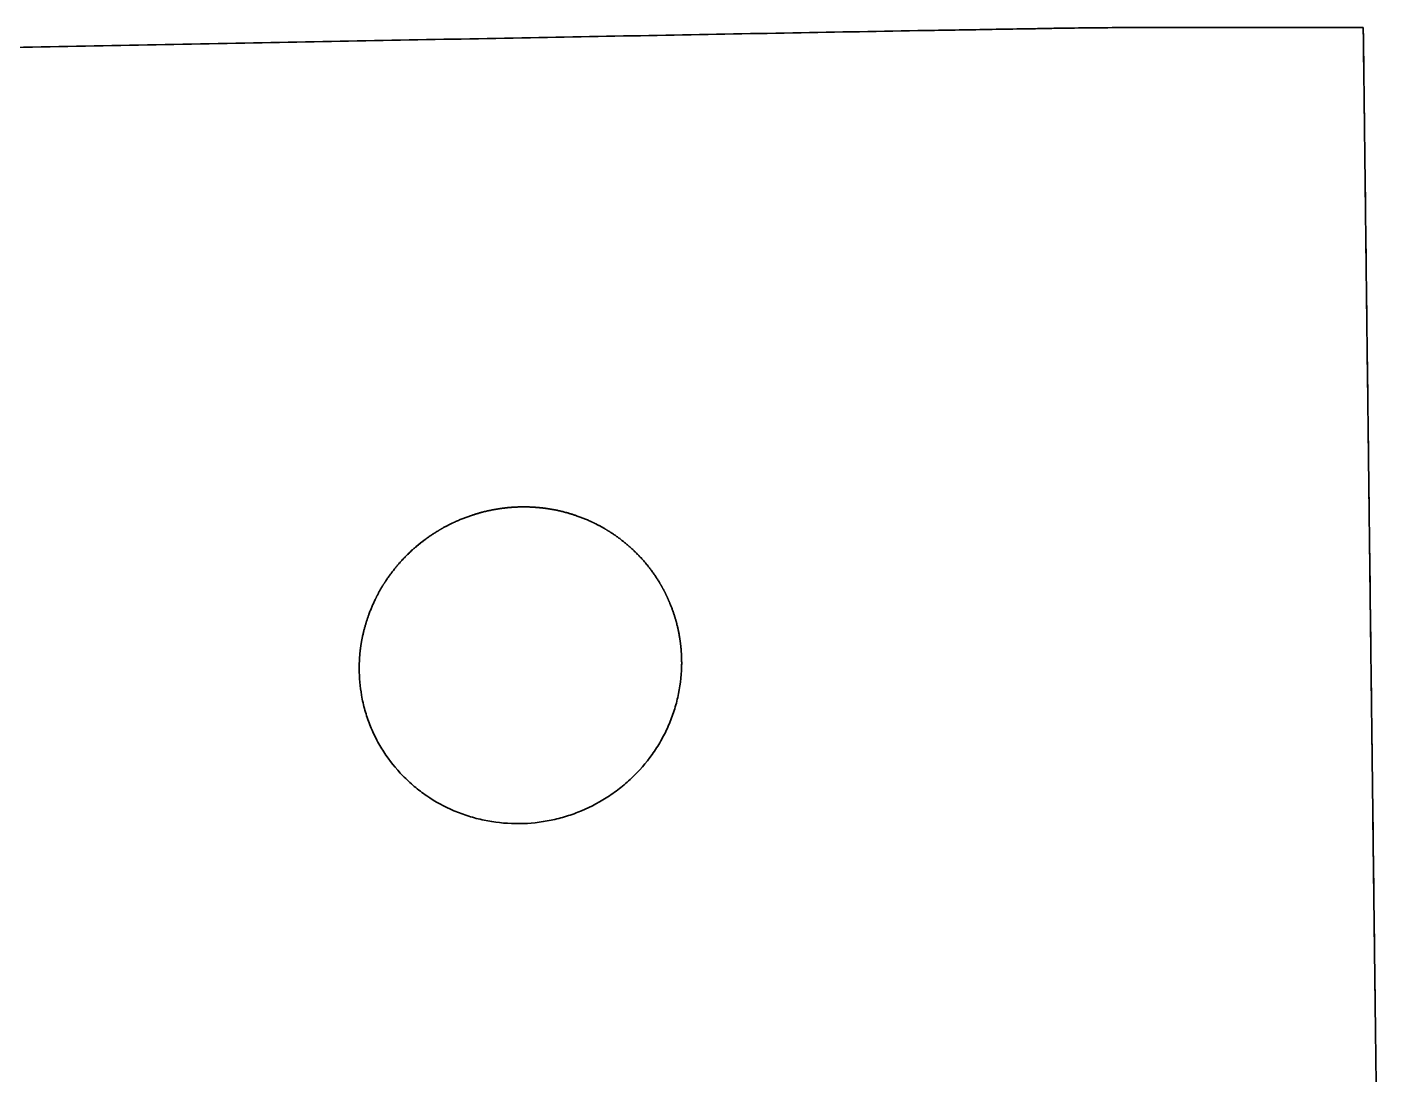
# Model space of a CAD drawing. Header units: millimetres. Extents: x 0 to 2526, y -1017 to 790.
# Drawn here: x 1118.9 to 1276, y 669 to 789.1 of the extents above; entities that cross this region are included whole.
import ezdxf

# ---------------------------------------------------------------- set-up
doc = ezdxf.new("R2010")
doc.units = ezdxf.units.MM
doc.layers.add('Blocks', color=7, linetype='Continuous')
doc.layers.add('Blocks$Inner', color=7, linetype='Continuous', lineweight=25, true_color=0x007f00)
doc.layers.add('Blocks$Outline', color=7, linetype='Continuous', lineweight=35, true_color=0xff3f3f)

# ---------------------------------------------------------------- blocks, each defined once
blk = doc.blocks.new('Balcony Dining Bench w Arm Front')
at = {"layer": 'Blocks$Inner'}
for points, knots in [([(176.43, 789.1), (176.47, 789.1), (176.52, 789.1), (176.57, 789.1), (176.94, 789.1), (177.31, 789.1), (177.68, 789.1), (178.38, 789.1), (179.09, 789.09), (179.8, 789.09), (181.14, 789.08), (182.45, 789.07), (183.79, 789.06), (185.06, 789.05), (186.32, 789.03), (187.59, 789.01), (187.91, 789.01), (188.22, 789), (188.53, 789), (188.85, 788.99), (189.16, 788.99), (189.47, 788.98), (190.1, 788.97), (190.73, 788.96), (191.36, 788.95), (192.61, 788.93), (193.87, 788.91), (195.13, 788.89), (197.66, 788.84), (200.18, 788.8), (202.71, 788.75), (207.81, 788.66), (212.9, 788.57), (217.99, 788.48), (228.36, 788.29), (238.72, 788.1), (249.06, 787.91), (259.66, 787.71), (270.25, 787.51), (280.82, 787.31), (291.67, 787.11), (302.5, 786.9), (313.3, 786.7), (324.39, 786.5), (335.46, 786.3), (346.5, 786.1), (354.55, 785.96), (362.7, 785.82), (370.96, 785.68), (372.32, 785.65), (373.68, 785.63), (375.05, 785.61), (375.1, 785.61), (376.24, 785.59), (376.28, 785.59), (376.87, 785.58), (377.45, 785.57), (378.04, 785.56), (378.81, 785.55), (379.59, 785.53), (380.37, 785.52), (380.76, 785.52), (381.16, 785.51), (381.55, 785.5), (383.87, 785.47), (386.19, 785.43), (388.51, 785.39), (393.08, 785.33), (397.64, 785.26), (402.2, 785.2), (406.25, 785.14), (410.41, 785.09), (414.69, 785.04), (420.14, 784.97), (425.78, 784.91), (431.59, 784.85), (444.91, 784.71), (458.49, 784.59), (471.85, 784.49), (476.55, 784.46), (481.17, 784.42), (485.73, 784.39), (491.8, 784.35), (497.76, 784.31), (503.62, 784.28), (521.92, 784.17), (541.36, 784.08), (559.71, 784.01), (561.64, 784), (563.57, 784), (565.5, 783.99), (589.67, 783.9), (613.09, 783.84), (635.75, 783.8), (661.46, 783.76), (687.17, 783.74), (712.85, 783.74), (738.53, 783.74), (764.24, 783.76), (789.95, 783.8), (813.64, 783.84), (836.66, 783.9), (859.02, 783.99), (861.59, 784), (863.91, 784), (865.98, 784.01), (884.02, 784.08), (903.08, 784.17), (921.04, 784.28), (927.37, 784.31), (933.67, 784.35), (939.97, 784.4), (944.33, 784.43), (948.65, 784.46), (952.92, 784.49), (966.33, 784.59), (979.96, 784.71), (993.33, 784.85), (999.49, 784.91), (1005.38, 784.98), (1011, 785.05), (1014.98, 785.09), (1018.92, 785.14), (1022.83, 785.2), (1027.41, 785.26), (1031.99, 785.32), (1036.57, 785.39), (1038.9, 785.43), (1041.23, 785.46), (1043.55, 785.5), (1044.14, 785.51), (1044.73, 785.52), (1045.32, 785.53), (1045.91, 785.54), (1046.49, 785.55), (1047.08, 785.56), (1047.67, 785.57), (1048.25, 785.58), (1048.84, 785.59), (1048.89, 785.59), (1050.02, 785.61), (1050.08, 785.61), (1051.44, 785.63), (1052.8, 785.65), (1054.15, 785.68), (1062.68, 785.82), (1071.03, 785.96), (1079.2, 786.11), (1090.24, 786.31), (1101.31, 786.51), (1112.39, 786.71), (1123.2, 786.91), (1134.03, 787.12), (1144.87, 787.32), (1155.44, 787.52), (1166.03, 787.72), (1176.64, 787.92), (1186.98, 788.11), (1197.33, 788.3), (1207.71, 788.49), (1212.8, 788.58), (1217.89, 788.67), (1222.99, 788.76), (1225.52, 788.8), (1228.04, 788.84), (1230.57, 788.89), (1231.83, 788.91), (1233.08, 788.93), (1234.34, 788.95), (1234.97, 788.96), (1235.6, 788.97), (1236.22, 788.98), (1236.54, 788.99), (1236.85, 789), (1237.17, 789), (1237.48, 789.01), (1237.79, 789.01), (1238.11, 789.01), (1239.38, 789.03), (1240.64, 789.05), (1241.91, 789.06), (1243.24, 789.07), (1244.56, 789.08), (1245.89, 789.09), (1246.61, 789.09), (1247.31, 789.1), (1248.02, 789.1), (1248.39, 789.1), (1248.76, 789.1), (1249.13, 789.1), (1249.18, 789.1), (1249.22, 789.1), (1249.27, 789.1)], [22.92623, 22.92623, 22.92623, 22.92623, 23.068171, 23.068171, 23.068171, 24.181291, 24.181291, 24.181291, 26.304071, 26.304071, 26.304071, 30.293159, 30.293159, 30.293159, 34.108347, 34.108347, 34.108347, 35.052543, 35.052543, 35.052543, 35.998443, 35.998443, 35.998443, 37.891572, 37.891572, 37.891572, 41.685462, 41.685462, 41.685462, 49.303922, 49.303922, 49.303922, 64.664791, 64.664791, 64.664791, 95.892798, 95.892798, 95.892798, 127.813465, 127.813465, 127.813465, 160.438723, 160.438723, 160.438723, 193.773793, 193.773793, 193.773793, 218.326646, 218.326646, 218.326646, 222.428058, 222.428058, 222.428058, 223.673841, 223.673841, 223.673841, 225.450252, 225.450252, 225.450252, 227.80179, 227.80179, 227.80179, 228.993594, 228.993594, 228.993594, 236.013794, 236.013794, 236.013794, 249.824857, 249.824857, 249.824857, 262.404558, 262.404558, 262.404558, 279.411222, 279.411222, 279.411222, 319.83122, 319.83122, 319.83122, 333.736504, 333.736504, 333.736504, 351.660888, 351.660888, 351.660888, 407.79894, 407.79894, 407.79894, 413.586184, 413.586184, 413.586184, 483.855313, 483.855313, 483.855313, 560.959264, 560.959264, 560.959264, 638.06295, 638.06295, 638.06295, 707.146395, 707.146395, 707.146395, 714.1183, 714.1183, 714.1183, 769.220358, 769.220358, 769.220358, 788.178374, 788.178374, 788.178374, 801.157229, 801.157229, 801.157229, 841.729748, 841.729748, 841.729748, 859.5085, 859.5085, 859.5085, 871.424957, 871.424957, 871.424957, 885.2842, 885.2842, 885.2842, 892.328338, 892.328338, 892.328338, 894.111756, 894.111756, 894.111756, 895.883645, 895.883645, 895.883645, 897.666024, 897.666024, 897.666024, 898.912972, 898.912972, 898.912972, 903.0038, 903.0038, 903.0038, 928.14154, 928.14154, 928.14154, 961.47683, 961.47683, 961.47683, 994.102289, 994.102289, 994.102289, 1026.02312, 1026.02312, 1026.02312, 1057.25122, 1057.25122, 1057.25122, 1072.612096, 1072.612096, 1072.612096, 1080.230546, 1080.230546, 1080.230546, 1084.024428, 1084.024428, 1084.024428, 1085.917551, 1085.917551, 1085.917551, 1086.863449, 1086.863449, 1086.863449, 1087.807647, 1087.807647, 1087.807647, 1091.622846, 1091.622846, 1091.622846, 1095.61188, 1095.61188, 1095.61188, 1097.734661, 1097.734661, 1097.734661, 1098.847781, 1098.847781, 1098.847781, 1098.98972, 1098.98972, 1098.98972, 1098.98972]), ([(1249.27, 789.1), (1249.32, 789.1), (1249.37, 789.1), (1249.41, 789.1), (1249.51, 789.1), (1249.61, 789.1), (1249.7, 789.1), (1249.8, 789.1), (1249.89, 789.1), (1249.99, 789.1), (1250.08, 789.1), (1250.18, 789.1), (1250.28, 789.1), (1251.8, 789.1), (1253.32, 789.1), (1254.85, 789.1), (1257.78, 789.1), (1260.73, 789.1), (1263.68, 789.1), (1266.51, 789.1), (1269.35, 789.1), (1272.2, 789.1)], [1098.98972, 1098.98972, 1098.98972, 1098.98972, 1099.132243, 1099.132243, 1099.132243, 1099.418531, 1099.418531, 1099.418531, 1099.70563, 1099.70563, 1099.70563, 1099.995025, 1099.995025, 1099.995025, 1104.566967, 1104.566967, 1104.566967, 1113.40235, 1113.40235, 1113.40235, 1121.915962, 1121.915962, 1121.915962, 1121.915962]), ([(1174.91, 697.77), (1173.7, 697.78), (1172.49, 697.92), (1171.31, 698.17), (1170.72, 698.29), (1170.13, 698.44), (1169.56, 698.62), (1168.98, 698.8), (1168.41, 699.02), (1167.86, 699.25), (1166.76, 699.72), (1165.72, 700.29), (1164.73, 700.96), (1164.49, 701.13), (1164.25, 701.3), (1164.01, 701.48), (1163.77, 701.66), (1163.54, 701.85), (1163.31, 702.04), (1162.86, 702.42), (1162.42, 702.82), (1162.01, 703.25), (1161.18, 704.09), (1160.45, 705), (1159.81, 705.99), (1159.65, 706.24), (1159.5, 706.49), (1159.35, 706.74), (1159.2, 707), (1159.06, 707.26), (1158.93, 707.52), (1158.66, 708.04), (1158.42, 708.57), (1158.21, 709.11), (1157.99, 709.65), (1157.81, 710.21), (1157.65, 710.77), (1157.57, 711.05), (1157.5, 711.33), (1157.43, 711.62), (1157.37, 711.91), (1157.31, 712.2), (1157.26, 712.49), (1157.08, 713.5), (1156.99, 714.51), (1156.99, 715.54)], [322.289198, 322.289198, 322.289198, 322.289198, 325.965725, 325.965725, 325.965725, 327.799627, 327.799627, 327.799627, 329.646249, 329.646249, 329.646249, 333.309414, 333.309414, 333.309414, 334.226854, 334.226854, 334.226854, 335.149586, 335.149586, 335.149586, 336.985032, 336.985032, 336.985032, 340.642324, 340.642324, 340.642324, 341.563601, 341.563601, 341.563601, 342.481029, 342.481029, 342.481029, 344.304203, 344.304203, 344.304203, 346.125946, 346.125946, 346.125946, 347.041586, 347.041586, 347.041586, 347.961733, 347.961733, 347.961733, 351.150085, 351.150085, 351.150085, 351.150085]), ([(1193.99, 716.23), (1193.99, 716.08), (1193.99, 715.92), (1193.98, 715.77), (1193.95, 714.59), (1193.8, 713.41), (1193.54, 712.25), (1193.47, 711.96), (1193.4, 711.67), (1193.32, 711.38), (1193.24, 711.09), (1193.15, 710.8), (1193.05, 710.52), (1192.86, 709.95), (1192.65, 709.4), (1192.4, 708.85), (1192.16, 708.3), (1191.89, 707.77), (1191.59, 707.25), (1191.44, 706.98), (1191.28, 706.72), (1191.12, 706.47), (1190.95, 706.21), (1190.78, 705.96), (1190.61, 705.71), (1189.91, 704.72), (1189.11, 703.81), (1188.23, 702.97), (1187.79, 702.55), (1187.33, 702.15), (1186.84, 701.78), (1186.6, 701.59), (1186.35, 701.41), (1186.1, 701.23), (1185.85, 701.05), (1185.6, 700.88), (1185.34, 700.72), (1184.31, 700.07), (1183.22, 699.52), (1182.08, 699.07), (1181.51, 698.85), (1180.92, 698.65), (1180.33, 698.48), (1179.75, 698.32), (1179.15, 698.18), (1178.55, 698.07), (1177.35, 697.85), (1176.13, 697.75), (1174.91, 697.77)], [292.49425, 292.49425, 292.49425, 292.49425, 292.962677, 292.962677, 292.962677, 296.611563, 296.611563, 296.611563, 297.531583, 297.531583, 297.531583, 298.446902, 298.446902, 298.446902, 300.268486, 300.268486, 300.268486, 302.092106, 302.092106, 302.092106, 303.009981, 303.009981, 303.009981, 303.931538, 303.931538, 303.931538, 307.590075, 307.590075, 307.590075, 309.426331, 309.426331, 309.426331, 310.349375, 310.349375, 310.349375, 311.267052, 311.267052, 311.267052, 314.931281, 314.931281, 314.931281, 316.778314, 316.778314, 316.778314, 318.612453, 318.612453, 318.612453, 322.289198, 322.289198, 322.289198, 322.289198])]:
    blk.add_open_spline(points, degree=3, knots=knots, dxfattribs=at)
blk.add_open_spline([(1272.2, 789.1), (1274.17, 627.23), (1276.03, 475.12)], degree=2, dxfattribs=at)
for points, weights, knots in [([(1156.99, 715.54), (1156.99, 715.69), (1156.99, 715.84), (1157.01, 716.59), (1157.05, 717.18), (1157.16, 718.08), (1157.21, 718.38), (1157.31, 718.97), (1157.37, 719.26), (1157.71, 720.72), (1158.09, 721.85), (1158.83, 723.5), (1159.1, 724.05), (1159.7, 725.1), (1160.03, 725.61), (1161.07, 727.08), (1161.86, 728), (1163.64, 729.69), (1164.59, 730.43), (1166.12, 731.41), (1166.64, 731.72), (1167.73, 732.27), (1168.29, 732.53), (1169.99, 733.2), (1171.15, 733.54), (1172.93, 733.88), (1173.53, 733.96), (1174.75, 734.08), (1175.35, 734.1), (1175.96, 734.1)], [0.999999972017, 0.999999972008, 0.999999972, 0.999999971959, 0.999999971931, 0.999999971894, 0.999999971883, 0.999999971863, 0.999999971855, 0.999999971818, 0.999999971807, 0.999999971823, 0.999999971833, 0.999999971865, 0.999999971887, 0.999999971966, 0.999999972041, 0.999999972234, 0.999999972351, 0.999999972552, 0.999999972624, 0.999999972776, 0.999999972857, 0.999999973108, 0.999999973287, 0.99999997357, 0.999999973668, 0.999999973866, 0.999999973966, 0.999999974067], [351.150085, 351.150085, 351.150085, 351.150085, 351.611627, 351.611627, 353.436715, 353.436715, 354.349259, 354.349259, 355.261803, 355.261803, 358.911978, 358.911978, 360.737066, 360.737066, 362.562154, 362.562154, 366.212329, 366.212329, 369.862505, 369.862505, 371.687593, 371.687593, 373.51268, 373.51268, 377.162856, 377.162856, 378.987944, 378.987944, 380.813032, 380.813032, 380.813032, 380.813032]), ([(1175.96, 734.1), (1176.57, 734.1), (1177.17, 734.06), (1178.38, 733.94), (1178.98, 733.85), (1180.74, 733.49), (1181.88, 733.14), (1183.54, 732.45), (1184.09, 732.19), (1185.14, 731.62), (1185.65, 731.31), (1187.13, 730.32), (1188.04, 729.56), (1189.73, 727.85), (1190.47, 726.93), (1191.44, 725.44), (1191.74, 724.93), (1192.15, 724.13), (1192.28, 723.86), (1192.52, 723.32), (1192.64, 723.04), (1193.19, 721.66), (1193.51, 720.52), (1193.77, 719.05), (1193.81, 718.76), (1193.89, 718.16), (1193.92, 717.86), (1193.97, 717.12), (1193.99, 716.67), (1193.99, 716.23)], [0.999999953837, 0.999999954017, 0.999999954197, 0.99999995456, 0.999999954741, 0.999999955275, 0.999999955623, 0.999999956129, 0.999999956295, 0.999999956615, 0.99999995677, 0.999999957216, 0.999999957491, 0.999999957991, 0.999999958209, 0.999999958491, 0.999999958578, 0.999999958697, 0.999999958734, 0.999999958806, 0.999999958839, 0.999999958996, 0.999999959089, 0.999999959168, 0.999999959181, 0.999999959205, 0.999999959215, 0.999999959236, 0.999999959243, 0.999999959247], [263.763, 263.763, 263.763, 263.763, 265.588068, 265.588068, 267.413136, 267.413136, 271.063272, 271.063272, 272.88834, 272.88834, 274.713408, 274.713408, 278.363543, 278.363543, 282.013679, 282.013679, 283.838747, 283.838747, 284.751281, 284.751281, 285.663815, 285.663815, 289.313951, 289.313951, 290.226484, 290.226484, 291.139018, 291.139018, 292.49425, 292.49425, 292.49425, 292.49425])]:
    blk.add_rational_spline(points, weights, degree=3, knots=knots, dxfattribs=at)
at = {"layer": 'Blocks$Outline'}
for points, knots in [([(1249.27, 789.1), (1249.22, 789.1), (1249.18, 789.1), (1249.13, 789.1), (1248.76, 789.1), (1248.39, 789.1), (1248.02, 789.1), (1247.31, 789.1), (1246.61, 789.09), (1245.89, 789.09), (1244.56, 789.08), (1243.24, 789.07), (1241.91, 789.06), (1240.64, 789.05), (1239.38, 789.03), (1238.11, 789.01), (1237.79, 789.01), (1237.48, 789.01), (1237.17, 789), (1236.85, 789), (1236.54, 788.99), (1236.22, 788.98), (1235.6, 788.97), (1234.97, 788.96), (1234.34, 788.95), (1233.08, 788.93), (1231.83, 788.91), (1230.57, 788.89), (1228.04, 788.84), (1225.52, 788.8), (1222.99, 788.76), (1217.89, 788.67), (1212.8, 788.58), (1207.71, 788.49), (1197.33, 788.3), (1186.98, 788.11), (1176.64, 787.92), (1166.03, 787.72), (1155.44, 787.52), (1144.87, 787.32), (1134.03, 787.12), (1123.2, 786.91), (1112.39, 786.71), (1101.31, 786.51), (1090.24, 786.31), (1079.2, 786.11), (1071.03, 785.96), (1062.68, 785.82), (1054.15, 785.68), (1052.8, 785.65), (1051.44, 785.63), (1050.08, 785.61), (1050.02, 785.61), (1048.89, 785.59), (1048.84, 785.59), (1048.25, 785.58), (1047.67, 785.57), (1047.08, 785.56), (1046.49, 785.55), (1045.91, 785.54), (1045.32, 785.53), (1044.73, 785.52), (1044.14, 785.51), (1043.55, 785.5), (1041.23, 785.46), (1038.9, 785.43), (1036.57, 785.39), (1031.99, 785.32), (1027.41, 785.26), (1022.83, 785.2), (1018.92, 785.14), (1014.98, 785.09), (1011, 785.05), (1005.38, 784.98), (999.49, 784.91), (993.33, 784.85), (979.96, 784.71), (966.33, 784.59), (952.92, 784.49), (948.65, 784.46), (944.33, 784.43), (939.97, 784.4), (933.67, 784.35), (927.37, 784.31), (921.04, 784.28), (903.08, 784.17), (884.02, 784.08), (865.98, 784.01), (863.91, 784), (861.59, 784), (859.02, 783.99), (836.66, 783.9), (813.64, 783.84), (789.95, 783.8), (764.24, 783.76), (738.53, 783.74), (712.85, 783.74), (687.17, 783.74), (661.46, 783.76), (635.75, 783.8), (613.09, 783.84), (589.67, 783.9), (565.5, 783.99), (563.57, 784), (561.64, 784), (559.71, 784.01), (541.36, 784.08), (521.92, 784.17), (503.62, 784.28), (497.76, 784.31), (491.8, 784.35), (485.73, 784.39), (481.17, 784.42), (476.55, 784.46), (471.85, 784.49), (458.49, 784.59), (444.91, 784.71), (431.59, 784.85), (425.78, 784.91), (420.14, 784.97), (414.69, 785.04), (410.41, 785.09), (406.25, 785.14), (402.2, 785.2), (397.64, 785.26), (393.08, 785.33), (388.51, 785.39), (386.19, 785.43), (383.87, 785.47), (381.55, 785.5), (381.16, 785.51), (380.76, 785.52), (380.37, 785.52), (379.59, 785.53), (378.81, 785.55), (378.04, 785.56), (377.45, 785.57), (376.87, 785.58), (376.28, 785.59), (376.24, 785.59), (375.1, 785.61), (375.05, 785.61), (373.68, 785.63), (372.32, 785.65), (370.96, 785.68), (362.7, 785.82), (354.55, 785.96), (346.5, 786.1), (335.46, 786.3), (324.39, 786.5), (313.3, 786.7), (302.5, 786.9), (291.67, 787.11), (280.82, 787.31), (270.25, 787.51), (259.66, 787.71), (249.06, 787.91), (238.72, 788.1), (228.36, 788.29), (217.99, 788.48), (212.9, 788.57), (207.81, 788.66), (202.71, 788.75), (200.18, 788.8), (197.66, 788.84), (195.13, 788.89), (193.87, 788.91), (192.61, 788.93), (191.36, 788.95), (190.73, 788.96), (190.1, 788.97), (189.47, 788.98), (189.16, 788.99), (188.85, 788.99), (188.53, 789), (188.22, 789), (187.91, 789.01), (187.59, 789.01), (186.32, 789.03), (185.06, 789.05), (183.79, 789.06), (182.45, 789.07), (181.14, 789.08), (179.8, 789.09), (179.09, 789.09), (178.38, 789.1), (177.68, 789.1), (177.31, 789.1), (176.94, 789.1), (176.57, 789.1), (176.52, 789.1), (176.47, 789.1), (176.43, 789.1)], [-1098.98972, -1098.98972, -1098.98972, -1098.98972, -1098.847781, -1098.847781, -1098.847781, -1097.734661, -1097.734661, -1097.734661, -1095.61188, -1095.61188, -1095.61188, -1091.622846, -1091.622846, -1091.622846, -1087.807647, -1087.807647, -1087.807647, -1086.863449, -1086.863449, -1086.863449, -1085.917551, -1085.917551, -1085.917551, -1084.024428, -1084.024428, -1084.024428, -1080.230546, -1080.230546, -1080.230546, -1072.612096, -1072.612096, -1072.612096, -1057.25122, -1057.25122, -1057.25122, -1026.02312, -1026.02312, -1026.02312, -994.102289, -994.102289, -994.102289, -961.47683, -961.47683, -961.47683, -928.14154, -928.14154, -928.14154, -903.0038, -903.0038, -903.0038, -898.912972, -898.912972, -898.912972, -897.666024, -897.666024, -897.666024, -895.883645, -895.883645, -895.883645, -894.111756, -894.111756, -894.111756, -892.328338, -892.328338, -892.328338, -885.2842, -885.2842, -885.2842, -871.424957, -871.424957, -871.424957, -859.5085, -859.5085, -859.5085, -841.729748, -841.729748, -841.729748, -801.157229, -801.157229, -801.157229, -788.178374, -788.178374, -788.178374, -769.220358, -769.220358, -769.220358, -714.1183, -714.1183, -714.1183, -707.146395, -707.146395, -707.146395, -638.06295, -638.06295, -638.06295, -560.959264, -560.959264, -560.959264, -483.855313, -483.855313, -483.855313, -413.586184, -413.586184, -413.586184, -407.79894, -407.79894, -407.79894, -351.660888, -351.660888, -351.660888, -333.736504, -333.736504, -333.736504, -319.83122, -319.83122, -319.83122, -279.411222, -279.411222, -279.411222, -262.404558, -262.404558, -262.404558, -249.824857, -249.824857, -249.824857, -236.013794, -236.013794, -236.013794, -228.993594, -228.993594, -228.993594, -227.80179, -227.80179, -227.80179, -225.450252, -225.450252, -225.450252, -223.673841, -223.673841, -223.673841, -222.428058, -222.428058, -222.428058, -218.326646, -218.326646, -218.326646, -193.773793, -193.773793, -193.773793, -160.438723, -160.438723, -160.438723, -127.813465, -127.813465, -127.813465, -95.892798, -95.892798, -95.892798, -64.664791, -64.664791, -64.664791, -49.303922, -49.303922, -49.303922, -41.685462, -41.685462, -41.685462, -37.891572, -37.891572, -37.891572, -35.998443, -35.998443, -35.998443, -35.052543, -35.052543, -35.052543, -34.108347, -34.108347, -34.108347, -30.293159, -30.293159, -30.293159, -26.304071, -26.304071, -26.304071, -24.181291, -24.181291, -24.181291, -23.068171, -23.068171, -23.068171, -22.92623, -22.92623, -22.92623, -22.92623]), ([(1272.2, 789.1), (1269.35, 789.1), (1266.51, 789.1), (1263.68, 789.1), (1260.73, 789.1), (1257.78, 789.1), (1254.85, 789.1), (1253.32, 789.1), (1251.8, 789.1), (1250.28, 789.1), (1250.18, 789.1), (1250.08, 789.1), (1249.99, 789.1), (1249.89, 789.1), (1249.8, 789.1), (1249.7, 789.1), (1249.61, 789.1), (1249.51, 789.1), (1249.41, 789.1), (1249.37, 789.1), (1249.32, 789.1), (1249.27, 789.1)], [-1121.915962, -1121.915962, -1121.915962, -1121.915962, -1113.40235, -1113.40235, -1113.40235, -1104.566967, -1104.566967, -1104.566967, -1099.995025, -1099.995025, -1099.995025, -1099.70563, -1099.70563, -1099.70563, -1099.418531, -1099.418531, -1099.418531, -1099.132243, -1099.132243, -1099.132243, -1098.98972, -1098.98972, -1098.98972, -1098.98972]), ([(1174.91, 697.77), (1173.7, 697.78), (1172.49, 697.92), (1171.31, 698.17), (1170.72, 698.29), (1170.13, 698.44), (1169.56, 698.62), (1168.98, 698.8), (1168.41, 699.02), (1167.86, 699.25), (1166.76, 699.72), (1165.72, 700.29), (1164.73, 700.96), (1164.49, 701.13), (1164.25, 701.3), (1164.01, 701.48), (1163.77, 701.66), (1163.54, 701.85), (1163.31, 702.04), (1162.86, 702.42), (1162.42, 702.82), (1162.01, 703.25), (1161.18, 704.09), (1160.45, 705), (1159.81, 705.99), (1159.65, 706.24), (1159.5, 706.49), (1159.35, 706.74), (1159.2, 707), (1159.06, 707.26), (1158.93, 707.52), (1158.66, 708.04), (1158.42, 708.57), (1158.21, 709.11), (1157.99, 709.65), (1157.81, 710.21), (1157.65, 710.77), (1157.57, 711.05), (1157.5, 711.33), (1157.43, 711.62), (1157.37, 711.91), (1157.31, 712.2), (1157.26, 712.49), (1157.08, 713.5), (1156.99, 714.51), (1156.99, 715.54)], [205.239167, 205.239167, 205.239167, 205.239167, 208.915693, 208.915693, 208.915693, 210.749596, 210.749596, 210.749596, 212.596218, 212.596218, 212.596218, 216.259382, 216.259382, 216.259382, 217.176823, 217.176823, 217.176823, 218.099555, 218.099555, 218.099555, 219.935001, 219.935001, 219.935001, 223.592293, 223.592293, 223.592293, 224.51357, 224.51357, 224.51357, 225.430998, 225.430998, 225.430998, 227.254172, 227.254172, 227.254172, 229.075915, 229.075915, 229.075915, 229.991554, 229.991554, 229.991554, 230.911701, 230.911701, 230.911701, 234.100054, 234.100054, 234.100054, 234.100054]), ([(1193.99, 716.23), (1193.99, 716.08), (1193.99, 715.92), (1193.98, 715.77), (1193.95, 714.59), (1193.8, 713.41), (1193.54, 712.25), (1193.47, 711.96), (1193.4, 711.67), (1193.32, 711.38), (1193.24, 711.09), (1193.15, 710.8), (1193.05, 710.52), (1192.86, 709.95), (1192.65, 709.4), (1192.4, 708.85), (1192.16, 708.3), (1191.89, 707.77), (1191.59, 707.25), (1191.44, 706.98), (1191.28, 706.72), (1191.12, 706.47), (1190.95, 706.21), (1190.78, 705.96), (1190.61, 705.71), (1189.91, 704.72), (1189.11, 703.81), (1188.23, 702.97), (1187.79, 702.55), (1187.33, 702.15), (1186.84, 701.78), (1186.6, 701.59), (1186.35, 701.41), (1186.1, 701.23), (1185.85, 701.05), (1185.6, 700.88), (1185.34, 700.72), (1184.31, 700.07), (1183.22, 699.52), (1182.08, 699.07), (1181.51, 698.85), (1180.92, 698.65), (1180.33, 698.48), (1179.75, 698.32), (1179.15, 698.18), (1178.55, 698.07), (1177.35, 697.85), (1176.13, 697.75), (1174.91, 697.77)], [175.444219, 175.444219, 175.444219, 175.444219, 175.912646, 175.912646, 175.912646, 179.561532, 179.561532, 179.561532, 180.481552, 180.481552, 180.481552, 181.396871, 181.396871, 181.396871, 183.218455, 183.218455, 183.218455, 185.042075, 185.042075, 185.042075, 185.95995, 185.95995, 185.95995, 186.881507, 186.881507, 186.881507, 190.540044, 190.540044, 190.540044, 192.3763, 192.3763, 192.3763, 193.299344, 193.299344, 193.299344, 194.217021, 194.217021, 194.217021, 197.88125, 197.88125, 197.88125, 199.728283, 199.728283, 199.728283, 201.562422, 201.562422, 201.562422, 205.239167, 205.239167, 205.239167, 205.239167])]:
    blk.add_open_spline(points, degree=3, knots=knots, dxfattribs=at)
blk.add_open_spline([(1273.83, 655.39), (1273.02, 721.39), (1272.2, 789.1)], degree=2, dxfattribs=at)
for points, weights, knots in [([(1156.99, 715.54), (1156.99, 715.69), (1156.99, 715.84), (1157.01, 716.59), (1157.05, 717.18), (1157.16, 718.08), (1157.21, 718.38), (1157.31, 718.97), (1157.37, 719.26), (1157.71, 720.72), (1158.09, 721.85), (1158.83, 723.5), (1159.1, 724.05), (1159.7, 725.1), (1160.03, 725.61), (1161.07, 727.08), (1161.86, 728), (1163.64, 729.69), (1164.59, 730.43), (1166.12, 731.41), (1166.64, 731.72), (1167.73, 732.27), (1168.29, 732.53), (1169.99, 733.2), (1171.15, 733.54), (1172.93, 733.88), (1173.53, 733.96), (1174.75, 734.08), (1175.35, 734.1), (1175.96, 734.1)], [0.999999972017, 0.999999972008, 0.999999972, 0.999999971959, 0.999999971931, 0.999999971894, 0.999999971883, 0.999999971863, 0.999999971855, 0.999999971818, 0.999999971807, 0.999999971823, 0.999999971833, 0.999999971865, 0.999999971887, 0.999999971966, 0.999999972041, 0.999999972234, 0.999999972351, 0.999999972552, 0.999999972624, 0.999999972776, 0.999999972857, 0.999999973108, 0.999999973287, 0.99999997357, 0.999999973668, 0.999999973866, 0.999999973966, 0.999999974067], [234.100054, 234.100054, 234.100054, 234.100054, 234.561596, 234.561596, 236.386684, 236.386684, 237.299228, 237.299228, 238.211771, 238.211771, 241.861947, 241.861947, 243.687035, 243.687035, 245.512123, 245.512123, 249.162298, 249.162298, 252.812474, 252.812474, 254.637561, 254.637561, 256.462649, 256.462649, 260.112825, 260.112825, 261.937913, 261.937913, 263.763, 263.763, 263.763, 263.763]), ([(1175.96, 734.1), (1176.57, 734.1), (1177.17, 734.06), (1178.38, 733.94), (1178.98, 733.85), (1180.74, 733.49), (1181.88, 733.14), (1183.54, 732.45), (1184.09, 732.19), (1185.14, 731.62), (1185.65, 731.31), (1187.13, 730.32), (1188.04, 729.56), (1189.73, 727.85), (1190.47, 726.93), (1191.44, 725.44), (1191.74, 724.93), (1192.15, 724.13), (1192.28, 723.86), (1192.52, 723.32), (1192.64, 723.04), (1193.19, 721.66), (1193.51, 720.52), (1193.77, 719.05), (1193.81, 718.76), (1193.89, 718.16), (1193.92, 717.86), (1193.97, 717.12), (1193.99, 716.67), (1193.99, 716.23)], [0.999999953837, 0.999999954017, 0.999999954197, 0.99999995456, 0.999999954741, 0.999999955275, 0.999999955623, 0.999999956129, 0.999999956295, 0.999999956615, 0.99999995677, 0.999999957216, 0.999999957491, 0.999999957991, 0.999999958209, 0.999999958491, 0.999999958578, 0.999999958697, 0.999999958734, 0.999999958806, 0.999999958839, 0.999999958996, 0.999999959089, 0.999999959168, 0.999999959181, 0.999999959205, 0.999999959215, 0.999999959236, 0.999999959243, 0.999999959247], [146.712969, 146.712969, 146.712969, 146.712969, 148.538037, 148.538037, 150.363105, 150.363105, 154.013241, 154.013241, 155.838309, 155.838309, 157.663376, 157.663376, 161.313512, 161.313512, 164.963648, 164.963648, 166.788716, 166.788716, 167.70125, 167.70125, 168.613784, 168.613784, 172.263919, 172.263919, 173.176453, 173.176453, 174.088987, 174.088987, 175.444219, 175.444219, 175.444219, 175.444219])]:
    blk.add_rational_spline(points, weights, degree=3, knots=knots, dxfattribs=at)

msp = doc.modelspace()

# ---------------------------------------------------------------- block references
at = {"layer": 'Blocks'}
msp.add_blockref('Balcony Dining Bench w Arm Front', (0, 0), dxfattribs=at)

doc.saveas('drawing.dxf')
